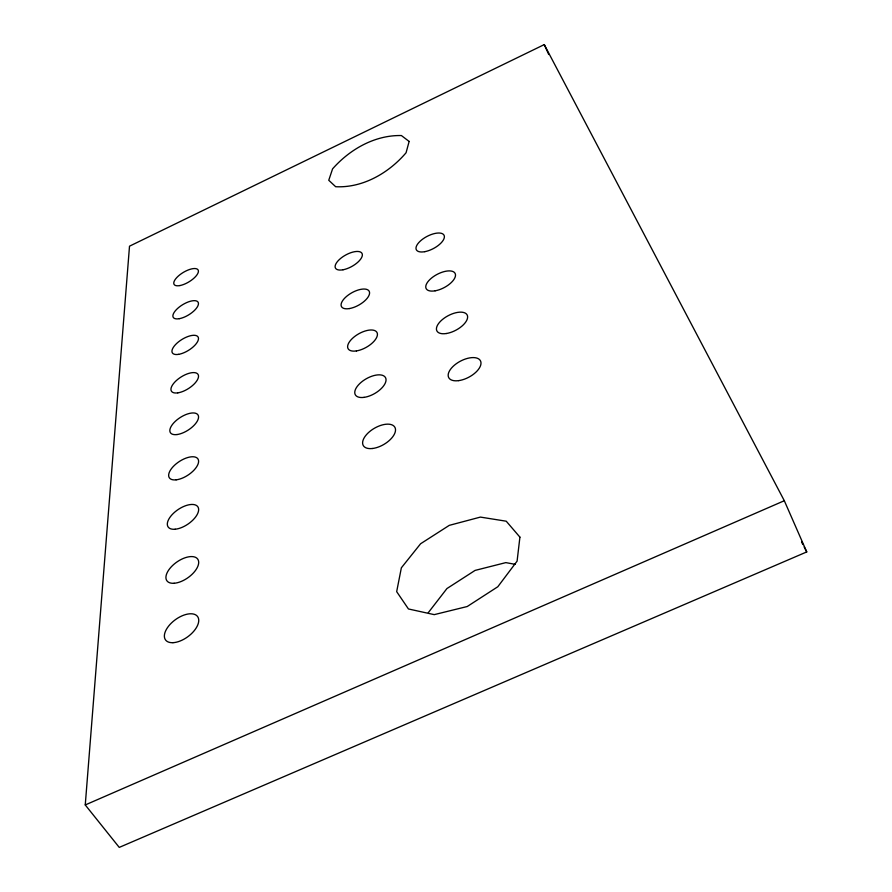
<?xml version="1.0" encoding="UTF-8"?>
<svg xmlns="http://www.w3.org/2000/svg" width="892" height="892" viewBox="0 0 892 892"><rect width="100%" height="100%" fill="white"/><g stroke="black" fill="none" stroke-linecap="round" stroke-linejoin="round"><path stroke-width="1.34" d="M85.253 804.941L129.507 246.181L544.265 44.6L784.313 500.724L806.747 551.925L119.249 847.4L85.253 804.941L784.313 500.724M428.294 612.648L446.937 588.553L475.079 570.412L505.82 562.618L515.297 564.346M801.585 542.046L802.878 544.521M804.16 546.986L806.747 551.925M544.265 44.6L548.725 54.49M519.913 537.14L517.092 561.135L497.814 586.746L467.218 606.527L434.248 614.633L408.447 608.968L396.672 591.652L401.355 567.814L420.6 543.752L449.289 525.355L480.398 517.092L506.232 521.207L519.913 537.14M409.138 141.438L406.072 152.755C388.823 172.97 362.832 188.1 335.66 186.718L328.758 180.273L332.582 168.867C349.764 149.354 374.896 134.948 401.4 135.551L409.138 141.438M343.03 269.774A15.186 6.5 -29.1 0 0 362.308 254.242A15.186 6.5 -29.1 0 0 340.844 258.245A15.186 6.5 -29.1 0 0 343.03 269.774M349.419 308.565A15.844 7.08 -29.2 0 0 369.511 292.175A15.844 7.08 -29.2 0 0 347.033 296.01A15.844 7.08 -29.2 0 0 349.419 308.565M356.399 350.924A16.569 7.738 -29.5 0 0 377.361 333.552A16.569 7.738 -29.5 0 0 353.79 337.198A16.569 7.738 -29.5 0 0 356.399 350.924M364.048 397.364A17.361 8.496 -29.8 0 0 385.957 378.91A17.361 8.496 -29.8 0 0 361.182 382.289A17.361 8.496 -29.8 0 0 364.048 397.364M372.466 448.498A18.241 9.366 -30.2 0 0 395.424 428.818A18.241 9.366 -30.2 0 0 369.31 431.862A18.241 9.366 -30.2 0 0 372.466 448.498M424.826 251.667A15.655 6.868 -27.8 0 0 444.261 235.778A15.655 6.868 -27.8 0 0 421.459 240.06A15.655 6.868 -27.8 0 0 424.826 251.667M435.118 290.814A16.346 7.493 -27.8 0 0 455.355 274.022A16.346 7.493 -27.8 0 0 431.438 278.137A16.346 7.493 -27.8 0 0 435.118 290.814M446.334 333.519A17.104 8.218 -27.9 0 0 467.453 315.701A17.104 8.218 -27.9 0 0 442.298 319.626A17.104 8.218 -27.9 0 0 446.334 333.519M458.711 380.628A17.952 9.054 -28 0 0 480.799 361.661A17.952 9.054 -28 0 0 454.262 365.319A17.952 9.054 -28 0 0 458.711 380.628M179.916 285.563A14.027 5.508 -31.1 0 0 198.425 271.179A14.027 5.508 -31.1 0 0 179.905 274.736A14.027 5.508 -31.1 0 0 179.916 285.563M179.27 318.689A14.551 5.909 -31.5 0 0 198.459 303.637A14.551 5.909 -31.5 0 0 179.259 307.049A14.551 5.909 -31.5 0 0 179.27 318.689M178.578 354.358A15.119 6.367 -31.8 0 0 198.492 338.559A15.119 6.367 -31.8 0 0 178.567 341.814A15.119 6.367 -31.8 0 0 178.578 354.358M177.82 392.859A15.733 6.868 -32.3 0 0 198.526 376.246A15.733 6.868 -32.3 0 0 177.809 379.312A15.733 6.868 -32.3 0 0 177.82 392.859M177.006 434.549A16.402 7.437 -32.8 0 0 198.559 417.032A16.402 7.437 -32.8 0 0 176.995 419.853A16.402 7.437 -32.8 0 0 177.006 434.549M176.125 479.84A17.138 8.073 -33.4 0 0 198.604 461.331A17.138 8.073 -33.4 0 0 176.114 463.862A17.138 8.073 -33.4 0 0 176.125 479.84M175.166 529.224A17.952 8.786 -34.1 0 0 198.648 509.6A17.952 8.786 -34.1 0 0 175.155 511.774A17.952 8.786 -34.1 0 0 175.166 529.224M174.118 583.268A18.843 9.611 -35 0 0 198.693 562.406A18.843 9.611 -35 0 0 174.096 564.145A18.843 9.611 -35 0 0 174.118 583.268M172.959 642.686A19.836 10.548 -36.1 0 0 198.749 620.419A19.836 10.548 -36.1 0 0 172.936 621.624A19.836 10.548 -36.1 0 0 172.959 642.686"/></g></svg>
